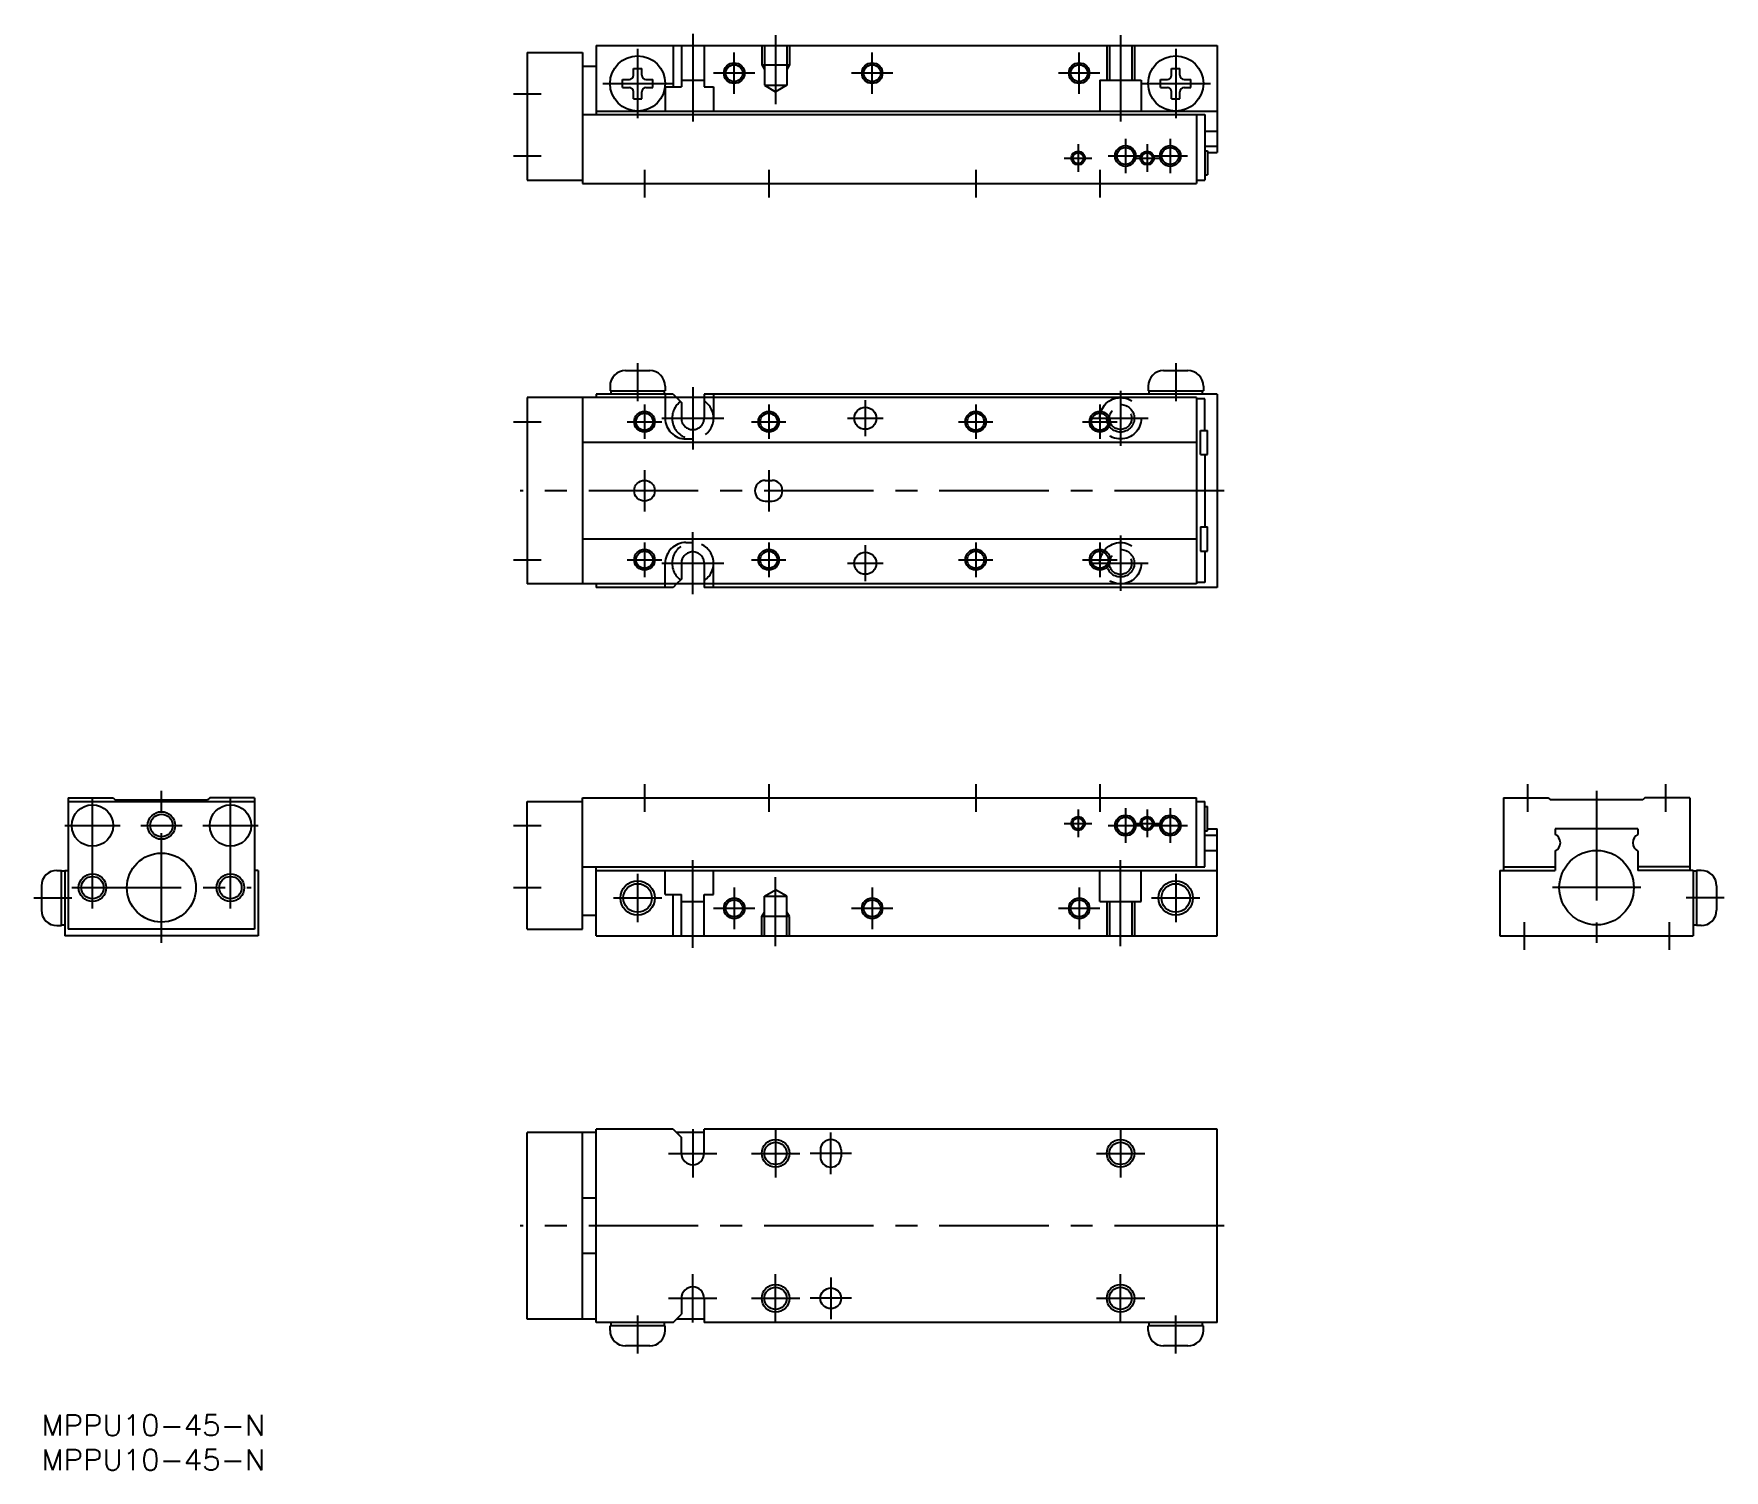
# Model space of a CAD drawing. Extents: x -1 to 244, y -8 to 200.
import ezdxf

# ---------------------------------------------------------------- set-up
doc = ezdxf.new("R2010")
doc.units = 0
doc.header["$LTSCALE"] = 0.5
doc.linetypes.add('CENTER', pattern=[50.8, 31.75, -6.35, 6.35, -6.35])
doc.linetypes.add('DASHED', pattern=[19.05, 12.7, -6.35])
for name, color, linetype in [('MSM_CENTER', 1, 'CENTER'), ('MSM_CONTINUOUS', 7, 'CONTINUOUS'), ('MSM_DASHED', 4, 'DASHED'), ('MSM_NARROW', 5, 'CONTINUOUS'), ('MSM_PART_NUMBER', 7, 'CONTINUOUS')]:
    doc.layers.add(name, color=color, linetype=linetype)
doc.styles.get("Standard").update_dxf_attribs({"font": 'txt.shx', "height": 3, "bigfont": 'bigfont.shx'})

# ---------------------------------------------------------------- blocks, each defined once
blk = doc.blocks.new('*U16')
at = {"layer": 'MSM_PART_NUMBER', "width": 1.042}
blk.add_text('MPPU10-45-N', height=3, dxfattribs=at).set_placement((0, -3))
blk = doc.blocks.new('*U17')
at = {"layer": 'MSM_PART_NUMBER', "width": 1.042}
blk.add_text('MPPU10-45-N', height=3, dxfattribs=at).set_placement((0, -8))

msp = doc.modelspace()

# ---------------------------------------------------------------- linework, layer by layer
at = {"layer": 'MSM_CENTER'}
for p, q in [((94.42, 200.1), (94.42, 187.4)), ((106.42, 199.9), (106.42, 189.9)), ((156.42, 199.9), (156.42, 187.4)), ((86.42, 197.94), (86.42, 187.86)), ((100.42, 191.4), (100.42, 197.4)), ((120.42, 191.4), (120.42, 197.4)), ((150.42, 191.4), (150.42, 197.4)), ((164.42, 197.94), (164.42, 187.86)), ((103.42, 194.4), (97.42, 194.4)), ((123.42, 194.4), (117.42, 194.4)), ((153.42, 194.4), (147.42, 194.4)), ((68.42, 191.4), (72.42, 191.4)), ((81.38, 192.9), (91.46, 192.9)), ((159.38, 192.9), (169.46, 192.9)), ((150.27, 184.1), (150.27, 180.1)), ((157.12, 184.9), (157.12, 179.9)), ((160.27, 184.1), (160.27, 180.1)), ((163.62, 184.9), (163.62, 179.9)), ((68.42, 182.4), (72.42, 182.4)), ((148.27, 182.1), (152.27, 182.1)), ((154.62, 182.4), (159.62, 182.4)), ((158.27, 182.1), (162.27, 182.1)), ((161.12, 182.4), (166.12, 182.4)), ((87.42, 180.4), (87.42, 176.4)), ((105.42, 180.4), (105.42, 176.4)), ((135.42, 180.4), (135.42, 176.4)), ((153.42, 180.4), (153.42, 176.4)), ((86.42, 152.4), (86.42, 146.9)), ((164.42, 152.4), (164.42, 146.9)), ((94.42, 148.9), (94.42, 139.9)), ((156.42, 148.4), (156.42, 140.4)), ((87.42, 146.4), (87.42, 141.4)), ((105.42, 146.4), (105.42, 141.4)), ((119.42, 147), (119.42, 141.8)), ((135.42, 146.4), (135.42, 141.4)), ((153.42, 146.4), (153.42, 141.4)), ((68.42, 143.9), (72.42, 143.9)), ((84.92, 143.9), (89.92, 143.9)), ((89.92, 144.4), (98.92, 144.4)), ((102.92, 143.9), (107.92, 143.9)), ((116.82, 144.4), (122.02, 144.4)), ((132.92, 143.9), (137.92, 143.9)), ((150.92, 143.9), (155.92, 143.9)), ((152.42, 144.4), (160.42, 144.4)), ((87.42, 136.9), (87.42, 130.9)), ((105.42, 136.9), (105.42, 130.9)), ((171.42, 133.9), (69.42, 133.9)), ((94.42, 118.9), (94.42, 127.9)), ((87.42, 126.4), (87.42, 121.4)), ((105.42, 126.4), (105.42, 121.4)), ((119.42, 126), (119.42, 120.8)), ((135.42, 126.4), (135.42, 121.4)), ((153.42, 126.4), (153.42, 121.4)), ((156.42, 127.4), (156.42, 119.4)), ((68.42, 123.9), (72.42, 123.9)), ((84.92, 123.9), (89.92, 123.9)), ((89.92, 123.4), (98.92, 123.4)), ((102.92, 123.9), (107.92, 123.9)), ((116.82, 123.4), (122.02, 123.4)), ((132.92, 123.9), (137.92, 123.9)), ((150.92, 123.9), (155.92, 123.9)), ((152.42, 123.4), (160.42, 123.4)), ((87.42, 91.4), (87.42, 87.4)), ((105.42, 91.4), (105.42, 87.4)), ((135.42, 91.4), (135.42, 87.4)), ((153.42, 91.4), (153.42, 87.4)), ((215.42, 91.4), (215.42, 87.4)), ((235.42, 91.4), (235.42, 87.4)), ((7.4, 73.4), (7.4, 89.4)), ((17.4, 68.4), (17.4, 90.4)), ((27.4, 73.4), (27.4, 89.4)), ((225.42, 90.4), (225.42, 68.4)), ((150.27, 87.7), (150.27, 83.7)), ((157.12, 87.9), (157.12, 82.9)), ((160.27, 87.7), (160.27, 83.7)), ((163.62, 87.9), (163.62, 82.9)), ((3.4, 85.4), (11.4, 85.4)), ((14.4, 85.4), (20.4, 85.4)), ((23.4, 85.4), (31.4, 85.4)), ((68.42, 85.4), (72.42, 85.4)), ((148.27, 85.7), (152.27, 85.7)), ((148.27, 85.7), (152.27, 85.7)), ((154.62, 85.4), (159.62, 85.4)), ((158.27, 85.7), (162.27, 85.7)), ((158.27, 85.7), (162.27, 85.7)), ((161.12, 85.4), (166.12, 85.4)), ((94.42, 67.7), (94.42, 80.4)), ((156.42, 67.9), (156.42, 80.4)), ((4.4, 76.4), (30.4, 76.4)), ((68.42, 76.4), (72.42, 76.4)), ((86.42, 78.4), (86.42, 71.4)), ((100.42, 76.4), (100.42, 70.4)), ((106.42, 67.9), (106.42, 77.9)), ((120.42, 76.4), (120.42, 70.4)), ((150.42, 76.4), (150.42, 70.4)), ((164.42, 78.4), (164.42, 71.4)), ((231.82, 76.4), (219.02, 76.4)), ((-1.1, 74.9), (4.4, 74.9)), ((82.92, 74.9), (89.92, 74.9)), ((160.92, 74.9), (167.92, 74.9)), ((243.92, 74.9), (238.42, 74.9)), ((103.42, 73.4), (97.42, 73.4)), ((123.42, 73.4), (117.42, 73.4)), ((153.42, 73.4), (147.42, 73.4)), ((214.92, 71.4), (214.92, 67.4)), ((235.92, 71.4), (235.92, 67.4)), ((94.42, 41.4), (94.42, 34.4)), ((106.42, 41.4), (106.42, 34.4)), ((114.42, 34.9), (114.42, 40.9)), ((156.42, 41.4), (156.42, 34.4)), ((90.92, 37.9), (97.92, 37.9)), ((102.92, 37.9), (109.92, 37.9)), ((117.42, 37.9), (111.42, 37.9)), ((152.92, 37.9), (159.92, 37.9)), ((171.42, 27.4), (69.42, 27.4)), ((94.42, 13.4), (94.42, 20.4)), ((106.42, 13.4), (106.42, 20.4)), ((114.42, 19.9), (114.42, 13.9)), ((156.42, 13.4), (156.42, 20.4)), ((90.92, 16.9), (97.92, 16.9)), ((102.92, 16.9), (109.92, 16.9)), ((117.42, 16.9), (111.42, 16.9)), ((152.92, 16.9), (159.92, 16.9)), ((86.42, 14.4), (86.42, 8.9)), ((164.42, 8.9), (164.42, 14.4))]:
    msp.add_line(p, q, dxfattribs=at)
at = {"layer": 'MSM_CONTINUOUS'}
for p, q in [((70.42, 197.4), (70.42, 178.9)), ((70.42, 197.4), (78.42, 197.4)), ((78.42, 197.4), (78.42, 178.4)), ((80.42, 198.4), (80.42, 188.4)), ((80.42, 198.4), (170.42, 198.4)), ((91.57, 198.4), (91.57, 192.4)), ((92.77, 198.4), (92.77, 192.4)), ((96.07, 198.4), (96.07, 192.4)), ((170.42, 198.4), (170.42, 182.9)), ((78.42, 195.4), (80.42, 195.4)), ((85.82, 195.1), (87.02, 195.1)), ((85.82, 194.1), (85.82, 195.1)), ((87.02, 194.1), (87.02, 195.1)), ((163.82, 195.1), (165.02, 195.1)), ((163.82, 194.1), (163.82, 195.1)), ((165.02, 194.1), (165.02, 195.1)), ((84.22, 192.3), (84.22, 193.5)), ((84.22, 193.5), (85.22, 193.5)), ((84.22, 192.3), (85.22, 192.3)), ((85.82, 190.7), (85.82, 191.7)), ((87.02, 190.7), (87.02, 191.7)), ((87.62, 193.5), (88.62, 193.5)), ((87.62, 192.3), (88.62, 192.3)), ((88.62, 192.3), (88.62, 193.5)), ((90.42, 192.4), (90.42, 188.9)), ((90.42, 192.4), (92.77, 192.4)), ((92.77, 193.4), (96.07, 193.4)), ((96.07, 192.4), (97.42, 192.4)), ((97.42, 192.4), (97.42, 188.9)), ((162.22, 192.3), (162.22, 193.5)), ((162.22, 193.5), (163.22, 193.5)), ((162.22, 192.3), (163.22, 192.3)), ((163.82, 190.7), (163.82, 191.7)), ((165.02, 190.7), (165.02, 191.7)), ((165.62, 193.5), (166.62, 193.5)), ((165.62, 192.3), (166.62, 192.3)), ((166.62, 192.3), (166.62, 193.5)), ((80.42, 188.9), (170.42, 188.9)), ((85.82, 190.7), (87.02, 190.7)), ((163.82, 190.7), (165.02, 190.7)), ((78.42, 188.4), (168.62, 188.4)), ((167.42, 188.4), (167.42, 178.4)), ((168.62, 188.4), (168.62, 178.9)), ((168.62, 186), (170.42, 186)), ((168.62, 183.8), (170.42, 183.8)), ((168.62, 183.15), (169.02, 183.15)), ((169.02, 183.15), (169.02, 179.65)), ((169.02, 182.9), (170.42, 182.9)), ((70.42, 178.9), (78.42, 178.9)), ((167.42, 178.9), (168.62, 178.9)), ((168.62, 179.65), (169.02, 179.65)), ((78.42, 178.4), (167.42, 178.4)), ((84.67, 151.3), (88.17, 151.3)), ((162.67, 151.3), (166.17, 151.3)), ((70.42, 147.4), (70.42, 120.4)), ((167.42, 147.4), (70.42, 147.4)), ((78.42, 147.4), (78.42, 120.4)), ((80.42, 147.9), (80.42, 147.4)), ((91.57, 147.9), (80.42, 147.9)), ((82.42, 149.05), (82.42, 148.4)), ((82.42, 148.4), (90.42, 148.4)), ((82.52, 148.4), (82.52, 147.9)), ((90.32, 147.9), (90.32, 148.4)), ((90.42, 149.05), (90.42, 148.4)), ((90.42, 147.9), (90.42, 147.4)), ((91.57, 147.9), (92.07, 147.4)), ((96.07, 147.9), (96.07, 147.4)), ((170.42, 147.9), (96.07, 147.9)), ((97.42, 147.9), (97.42, 147.4)), ((160.42, 149.05), (160.42, 148.4)), ((160.42, 148.4), (168.42, 148.4)), ((160.52, 148.4), (160.52, 147.9)), ((167.42, 147.4), (167.42, 120.4)), ((168.62, 147.2), (167.42, 147.2)), ((168.32, 147.9), (168.32, 148.4)), ((168.42, 149.05), (168.42, 148.4)), ((168.62, 142.65), (168.62, 147.2)), ((170.42, 147.9), (170.42, 119.9)), ((168.02, 139.15), (168.02, 142.65)), ((168.02, 142.65), (169.02, 142.65)), ((169.02, 139.15), (169.02, 142.65)), ((167.42, 140.9), (78.42, 140.9)), ((168.02, 139.15), (169.02, 139.15)), ((168.62, 139.15), (168.62, 128.65)), ((104.92, 135.4), (105.92, 135.4)), ((104.92, 132.4), (105.92, 132.4)), ((168.02, 128.65), (168.02, 125.15)), ((168.02, 128.65), (169.02, 128.65)), ((169.02, 125.15), (169.02, 128.65)), ((167.42, 126.9), (78.42, 126.9)), ((168.02, 125.15), (169.02, 125.15)), ((168.62, 125.15), (168.62, 120.6)), ((167.42, 120.4), (70.42, 120.4)), ((80.42, 120.4), (80.42, 119.9)), ((90.42, 119.9), (90.42, 120.4)), ((92.07, 120.4), (91.57, 119.9)), ((96.07, 120.4), (96.07, 119.9)), ((97.42, 119.9), (97.42, 120.4)), ((168.62, 120.6), (167.42, 120.6)), ((91.57, 119.9), (80.42, 119.9)), ((170.42, 119.9), (96.07, 119.9)), ((3.9, 89.4), (10.4, 89.4)), ((3.9, 89.4), (3.9, 70.4)), ((3.9, 88.9), (30.9, 88.9)), ((10.4, 89.4), (10.7, 89.1)), ((10.7, 89.1), (24.1, 89.1)), ((24.4, 89.4), (24.1, 89.1)), ((30.9, 89.4), (24.4, 89.4)), ((30.9, 89.4), (30.9, 70.4)), ((70.42, 88.9), (78.42, 88.9)), ((70.42, 70.4), (70.42, 88.9)), ((78.42, 70.4), (78.42, 89.4)), ((78.42, 89.4), (167.42, 89.4)), ((167.42, 79.4), (167.42, 89.4)), ((167.42, 88.9), (168.62, 88.9)), ((168.62, 79.4), (168.62, 88.9)), ((211.92, 89.4), (218.42, 89.4)), ((211.92, 89.4), (211.92, 78.9)), ((218.42, 89.4), (218.72, 89.1)), ((232.12, 89.1), (218.72, 89.1)), ((232.42, 89.4), (232.12, 89.1)), ((238.92, 89.4), (232.42, 89.4)), ((238.92, 89.4), (238.92, 78.9)), ((168.62, 88.15), (169.02, 88.15)), ((169.02, 84.65), (169.02, 88.15)), ((168.62, 84.65), (169.02, 84.65)), ((168.62, 84), (170.42, 84)), ((169.02, 84.9), (170.42, 84.9)), ((170.42, 69.4), (170.42, 84.9)), ((219.42, 84.9), (219.42, 84.11)), ((231.42, 84.9), (219.42, 84.9)), ((231.42, 84.9), (231.42, 84.11)), ((168.62, 81.8), (170.42, 81.8)), ((219.42, 81.69), (219.42, 78.9)), ((231.42, 81.69), (231.42, 78.9)), ((2.25, 78.9), (2.9, 78.9)), ((2.9, 70.9), (2.9, 78.9)), ((3.4, 78.8), (2.9, 78.8)), ((3.4, 78.9), (3.9, 78.9)), ((3.4, 78.9), (3.4, 69.4)), ((31.4, 78.9), (30.9, 78.9)), ((31.4, 78.9), (31.4, 69.4)), ((78.42, 79.4), (168.62, 79.4)), ((80.42, 69.4), (80.42, 79.4)), ((80.42, 78.9), (170.42, 78.9)), ((90.42, 75.4), (90.42, 78.9)), ((97.42, 75.4), (97.42, 78.9)), ((211.42, 78.9), (219.42, 78.9)), ((211.42, 78.9), (211.42, 69.4)), ((211.92, 79.4), (219.42, 79.4)), ((238.92, 79.4), (231.42, 79.4)), ((239.42, 78.9), (231.42, 78.9)), ((239.42, 78.9), (239.42, 69.4)), ((239.92, 78.8), (239.42, 78.8)), ((239.92, 78.9), (239.92, 70.9)), ((240.57, 78.9), (239.92, 78.9)), ((0, 76.65), (0, 73.15)), ((242.82, 76.65), (242.82, 73.15)), ((90.42, 75.4), (92.77, 75.4)), ((91.57, 69.4), (91.57, 75.4)), ((92.77, 69.4), (92.77, 75.4)), ((92.77, 74.4), (96.07, 74.4)), ((96.07, 75.4), (97.42, 75.4)), ((96.07, 69.4), (96.07, 75.4)), ((78.42, 72.4), (80.42, 72.4)), ((2.25, 70.9), (2.9, 70.9)), ((2.9, 71), (3.4, 71)), ((31.4, 69.4), (3.4, 69.4)), ((30.9, 70.4), (3.9, 70.4)), ((70.42, 70.4), (78.42, 70.4)), ((80.42, 69.4), (170.42, 69.4)), ((211.42, 69.4), (239.42, 69.4)), ((239.42, 71), (239.92, 71)), ((240.57, 70.9), (239.92, 70.9)), ((80.42, 40.9), (70.42, 40.9)), ((70.42, 13.9), (70.42, 40.9)), ((78.42, 13.9), (78.42, 40.9)), ((91.57, 41.4), (80.42, 41.4)), ((80.42, 13.4), (80.42, 41.4)), ((91.57, 41.4), (92.77, 40.2)), ((96.07, 40.9), (92.07, 40.9)), ((92.77, 37.9), (92.77, 40.2)), ((96.07, 37.9), (96.07, 41.4)), ((170.42, 41.4), (96.07, 41.4)), ((170.42, 13.4), (170.42, 41.4)), ((112.92, 38.4), (112.92, 37.4)), ((115.92, 38.4), (115.92, 37.4)), ((80.42, 31.4), (78.42, 31.4)), ((80.42, 23.4), (78.42, 23.4)), ((92.77, 16.9), (92.77, 14.6)), ((96.07, 16.9), (96.07, 13.4)), ((80.42, 13.9), (70.42, 13.9)), ((91.57, 13.4), (80.42, 13.4)), ((82.42, 12.25), (82.42, 12.9)), ((90.42, 12.9), (82.42, 12.9)), ((82.52, 13.4), (82.52, 12.9)), ((90.32, 12.9), (90.32, 13.4)), ((90.42, 12.25), (90.42, 12.9)), ((91.57, 13.4), (92.77, 14.6)), ((96.07, 13.9), (92.07, 13.9)), ((170.42, 13.4), (96.07, 13.4)), ((160.42, 12.25), (160.42, 12.9)), ((168.42, 12.9), (160.42, 12.9)), ((160.52, 13.4), (160.52, 12.9)), ((168.32, 12.9), (168.32, 13.4)), ((168.42, 12.25), (168.42, 12.9)), ((88.17, 10), (84.67, 10)), ((166.17, 10), (162.67, 10))]:
    msp.add_line(p, q, dxfattribs=at)
for centre, radius in [((86.42, 192.9), 4), ((164.42, 192.9), 4), ((100.42, 194.4), 1.23), ((120.42, 194.4), 1.23), ((150.42, 194.4), 1.23), ((150.27, 182.1), 0.783), ((157.12, 182.4), 1.23), ((160.27, 182.1), 0.783), ((163.62, 182.4), 1.23), ((87.42, 143.9), 1.23), ((105.42, 143.9), 1.23), ((119.42, 144.4), 1.6), ((135.42, 143.9), 1.23), ((153.42, 143.9), 1.23), ((87.42, 133.9), 1.5), ((87.42, 123.9), 1.23), ((105.42, 123.9), 1.23), ((119.42, 123.4), 1.6), ((135.42, 123.9), 1.23), ((153.42, 123.9), 1.23), ((7.4, 85.4), 3), ((27.4, 85.4), 3), ((17.4, 85.4), 1.62), ((150.27, 85.7), 0.783), ((157.12, 85.4), 1.23), ((160.27, 85.7), 0.783), ((163.62, 85.4), 1.23), ((17.4, 76.4), 5), ((225.42, 76.4), 5.4), ((7.4, 76.4), 1.62), ((27.4, 76.4), 1.62), ((86.42, 74.9), 2.07), ((164.42, 74.9), 2.07), ((100.42, 73.4), 1.23), ((120.42, 73.4), 1.23), ((150.42, 73.4), 1.23), ((106.42, 37.9), 1.62), ((156.42, 37.9), 1.62), ((106.42, 16.9), 1.62), ((114.42, 16.9), 1.5), ((156.42, 16.9), 1.62)]:
    msp.add_circle(centre, radius, dxfattribs=at)
for centre, radius, start, end in [((85.22, 194.1), 0.6, 270, 0), ((87.62, 194.1), 0.6, 180, 270), ((163.22, 194.1), 0.6, 270, 0), ((165.62, 194.1), 0.6, 180, 270), ((85.22, 191.7), 0.6, 0, 90), ((87.62, 191.7), 0.6, 90, 180), ((163.22, 191.7), 0.6, 0, 90), ((165.62, 191.7), 0.6, 90, 180), ((84.67, 149.05), 2.25, 90, 180), ((88.17, 149.05), 2.25, 0, 90), ((162.67, 149.05), 2.25, 90, 180), ((166.17, 149.05), 2.25, 0, 90), ((104.92, 133.9), 1.5, 90, 270), ((105.92, 133.9), 1.5, 270, 90), ((218.82, 82.9), 1.35, 296.3891, 63.6126), ((232.02, 82.9), 1.35, 116.39, 243.6138), ((2.25, 76.65), 2.25, 90, 180), ((240.57, 76.65), 2.25, 360, 90), ((2.25, 73.15), 2.25, 180, 270), ((240.57, 73.15), 2.25, 270, 0), ((114.42, 38.4), 1.5, 0, 180), ((94.42, 37.9), 1.65, 180, 0), ((114.42, 37.4), 1.5, 180, 0), ((94.42, 16.9), 1.65, 360, 180), ((84.67, 12.25), 2.25, 180, 270), ((88.17, 12.25), 2.25, 270, 360), ((162.67, 12.25), 2.25, 180, 270), ((166.17, 12.25), 2.25, 270, 360)]:
    msp.add_arc(centre, radius, start, end, dxfattribs=at)
at = {"layer": 'MSM_DASHED'}
for p, q in [((104.42, 198.4), (104.42, 195.6)), ((104.8, 198.4), (104.8, 192.64)), ((108.04, 198.4), (108.04, 192.64)), ((108.42, 198.4), (108.42, 195.6)), ((154.42, 198.4), (154.42, 193.4)), ((154.8, 198.4), (154.8, 193.4)), ((158.04, 198.4), (158.04, 193.4)), ((158.42, 198.4), (158.42, 193.4)), ((104.42, 195.6), (108.42, 195.6)), ((104.42, 195.6), (104.8, 194.94)), ((108.42, 195.6), (108.04, 194.94)), ((104.8, 192.64), (108.04, 192.64)), ((104.8, 192.64), (106.42, 191.7)), ((108.04, 192.64), (106.42, 191.7)), ((153.42, 193.4), (153.42, 188.9)), ((153.42, 193.4), (159.42, 193.4)), ((159.42, 193.4), (159.42, 188.9)), ((90.42, 147.4), (90.42, 144.4)), ((92.07, 147.4), (92.77, 146.7)), ((96.07, 147.4), (96.07, 144.4)), ((97.42, 147.4), (97.42, 144.4)), ((92.77, 146.7), (92.77, 144.4)), ((93.42, 141.4), (94.42, 141.4)), ((93.42, 126.4), (94.42, 126.4)), ((90.42, 120.4), (90.42, 123.4)), ((92.77, 123.4), (92.77, 121.1)), ((96.07, 123.4), (96.07, 120.4)), ((97.42, 120.4), (97.42, 123.4)), ((92.77, 121.1), (92.07, 120.4)), ((153.42, 74.4), (153.42, 78.9)), ((159.42, 74.4), (159.42, 78.9)), ((104.8, 75.16), (106.42, 76.1)), ((108.04, 75.16), (106.42, 76.1)), ((104.8, 69.4), (104.8, 75.16)), ((104.8, 75.16), (108.04, 75.16)), ((108.04, 69.4), (108.04, 75.16)), ((153.42, 74.4), (159.42, 74.4)), ((154.42, 74.4), (154.42, 69.4)), ((154.8, 74.4), (154.8, 69.4)), ((158.04, 74.4), (158.04, 69.4)), ((158.42, 74.4), (158.42, 69.4)), ((104.42, 72.2), (104.8, 72.86)), ((108.42, 72.2), (104.42, 72.2)), ((104.42, 69.4), (104.42, 72.2)), ((108.42, 72.2), (108.04, 72.86)), ((108.42, 69.4), (108.42, 72.2))]:
    msp.add_line(p, q, dxfattribs=at)
for centre, radius in [((156.42, 144.4), 3), ((156.42, 144.4), 2), ((156.42, 144.4), 1.62), ((156.42, 123.4), 3), ((156.42, 123.4), 2), ((156.42, 123.4), 1.62)]:
    msp.add_circle(centre, radius, dxfattribs=at)
for centre, radius, start, end in [((94.42, 144.4), 3, 126.1871, 56.633), ((93.42, 144.4), 3, 180, 270), ((94.42, 144.4), 1.65, 180, 0), ((93.42, 123.4), 3, 90, 180), ((94.42, 123.4), 3, 303.367, 233.8127), ((94.42, 123.4), 1.65, 0, 180)]:
    msp.add_arc(centre, radius, start, end, dxfattribs=at)
at = {"layer": 'MSM_NARROW'}
for centre, radius in [((100.42, 194.4), 1.5), ((120.42, 194.4), 1.5), ((150.42, 194.4), 1.5), ((157.12, 182.4), 1.5), ((163.62, 182.4), 1.5), ((150.27, 182.1), 1), ((160.27, 182.1), 1), ((87.42, 143.9), 1.5), ((105.42, 143.9), 1.5), ((135.42, 143.9), 1.5), ((153.42, 143.9), 1.5), ((87.42, 123.9), 1.5), ((105.42, 123.9), 1.5), ((135.42, 123.9), 1.5), ((153.42, 123.9), 1.5), ((17.4, 85.4), 2), ((150.27, 85.7), 1), ((157.12, 85.4), 1.5), ((160.27, 85.7), 1), ((163.62, 85.4), 1.5), ((7.4, 76.4), 2), ((27.4, 76.4), 2), ((86.42, 74.9), 2.5), ((164.42, 74.9), 2.5), ((100.42, 73.4), 1.5), ((120.42, 73.4), 1.5), ((150.42, 73.4), 1.5), ((106.42, 37.9), 2), ((156.42, 37.9), 2), ((106.42, 16.9), 2), ((156.42, 16.9), 2)]:
    msp.add_circle(centre, radius, dxfattribs=at)

# ---------------------------------------------------------------- block references
at = {"layer": 'MSM_CONTINUOUS'}
for name in ['*U16', '*U17']:
    msp.add_blockref(name, (0, 0), dxfattribs=at)

doc.saveas('drawing.dxf')
